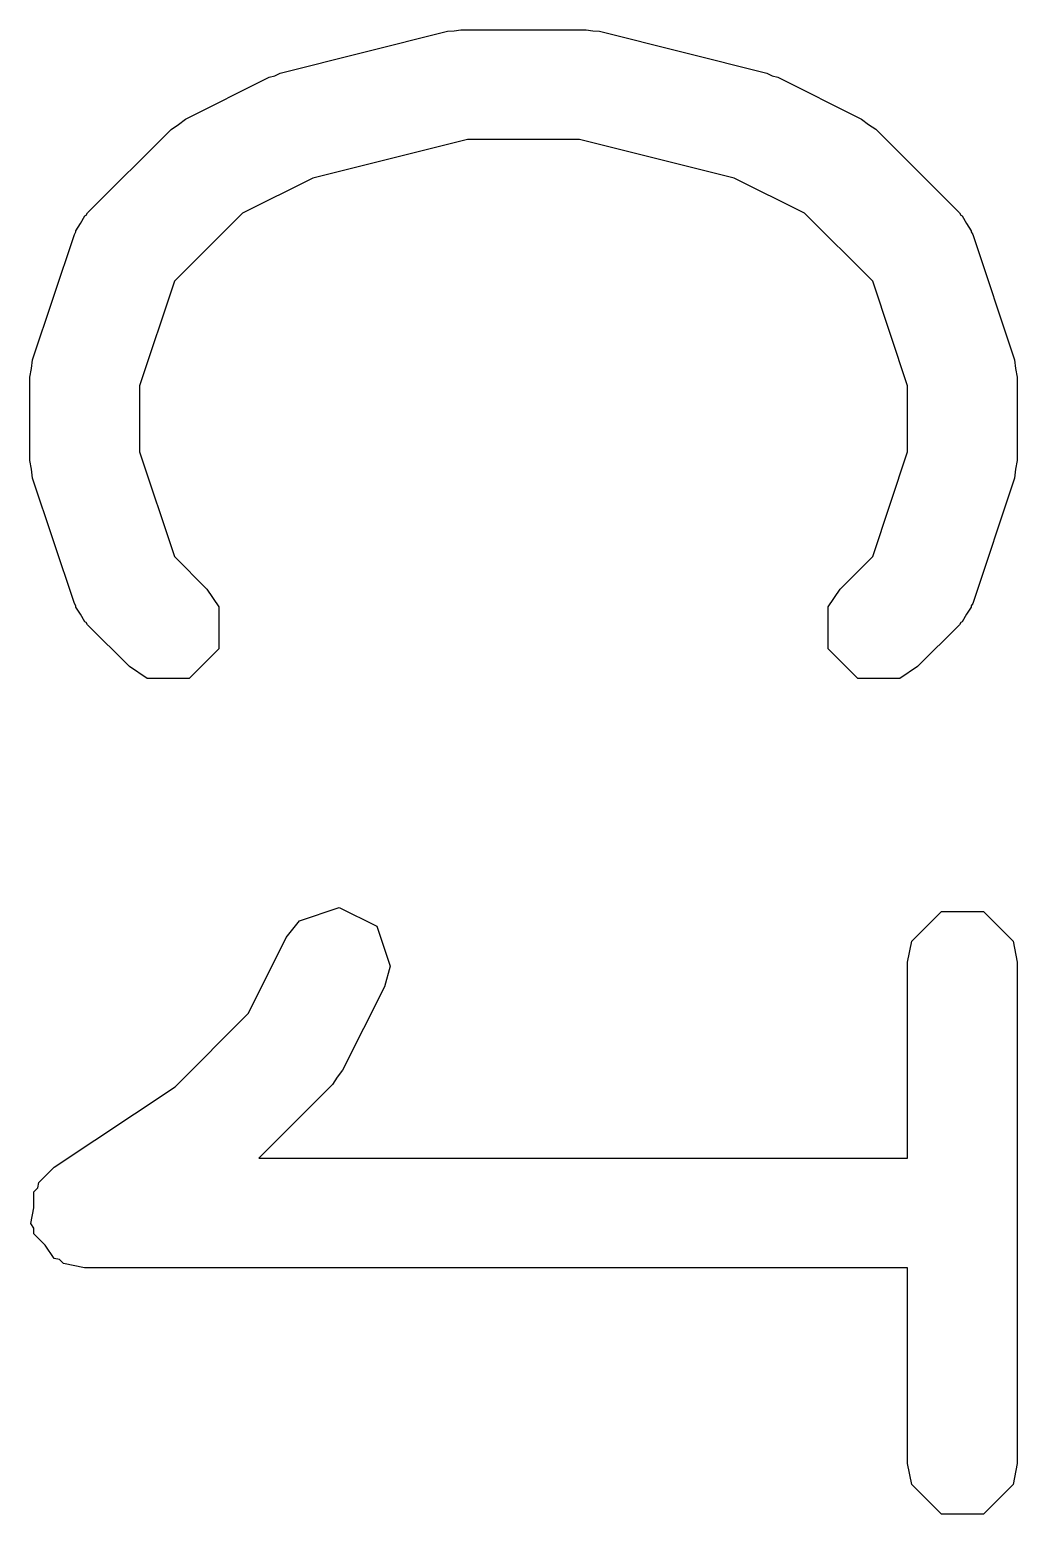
# Model space of a CAD drawing. Header units: inches. Extents: x 0.38 to 5.39, y 0.12 to 3.22.
# Drawn here: x 3.2464 to 3.2819, y 1.9083 to 1.9616 of the extents above; entities that cross this region are included whole.
import ezdxf

# ---------------------------------------------------------------- set-up
doc = ezdxf.new("R2010")
doc.units = ezdxf.units.IN
doc.header["$MEASUREMENT"] = 0
doc.layers.add('BLACK', color=250, linetype='CONTINUOUS')

msp = doc.modelspace()

# ---------------------------------------------------------------- linework, layer by layer
at = {"layer": 'BLACK', "linetype": 'CONTINUOUS'}
for p, q in [((3.255435, 1.960015), (3.261434, 1.961515)), ((3.261434, 1.961515), (3.261675, 1.961527)), ((3.261675, 1.961527), (3.261911, 1.961574)), ((3.261911, 1.961574), (3.266411, 1.961574)), ((3.266411, 1.961574), (3.266648, 1.961527)), ((3.266648, 1.961527), (3.266888, 1.961515)), ((3.266888, 1.961515), (3.272888, 1.960015)), ((3.252032, 1.958366), (3.255032, 1.959866)), ((3.255032, 1.959866), (3.25524, 1.959923)), ((3.25524, 1.959923), (3.255435, 1.960015)), ((3.272888, 1.960015), (3.273083, 1.959923)), ((3.273083, 1.959923), (3.273291, 1.959866)), ((3.273291, 1.959866), (3.27629, 1.958366)), ((3.251521, 1.957997), (3.251783, 1.958173)), ((3.251783, 1.958173), (3.252032, 1.958366)), ((3.27629, 1.958366), (3.276539, 1.958173)), ((3.276539, 1.958173), (3.276802, 1.957998)), ((3.248521, 1.954998), (3.251521, 1.957997)), ((3.262154, 1.957637), (3.256599, 1.956248)), ((3.266169, 1.957637), (3.262154, 1.957637)), ((3.271723, 1.956248), (3.266169, 1.957637)), ((3.276802, 1.957998), (3.279801, 1.954998)), ((3.256599, 1.956248), (3.254079, 1.954988)), ((3.274244, 1.954988), (3.271723, 1.956248)), ((3.24827, 1.954621), (3.248426, 1.954896)), ((3.248426, 1.954896), (3.248466, 1.954916)), ((3.248466, 1.954916), (3.248521, 1.954998)), ((3.254079, 1.954988), (3.251634, 1.952543)), ((3.276689, 1.952543), (3.274244, 1.954988)), ((3.279801, 1.954998), (3.279856, 1.954916)), ((3.279856, 1.954916), (3.279897, 1.954896)), ((3.279897, 1.954896), (3.280053, 1.954621)), ((3.248094, 1.954359), (3.24827, 1.954621)), ((3.248094, 1.954314), (3.248094, 1.954359)), ((3.280053, 1.954621), (3.280228, 1.954359)), ((3.280228, 1.954359), (3.280228, 1.954314)), ((3.246546, 1.949729), (3.248046, 1.954228)), ((3.248046, 1.954228), (3.248094, 1.954314)), ((3.280228, 1.954314), (3.280277, 1.954228)), ((3.280277, 1.954228), (3.281777, 1.949729)), ((3.251634, 1.952543), (3.250382, 1.948787)), ((3.277941, 1.948787), (3.276689, 1.952543)), ((3.246506, 1.949416), (3.246546, 1.949729)), ((3.281777, 1.949729), (3.281816, 1.949416)), ((3.246445, 1.949106), (3.246506, 1.949416)), ((3.246445, 1.946107), (3.246445, 1.949106)), ((3.281816, 1.949416), (3.281878, 1.949106)), ((3.281878, 1.949106), (3.281878, 1.946107)), ((3.250382, 1.948787), (3.250382, 1.946426)), ((3.277941, 1.946426), (3.277941, 1.948787)), ((3.250382, 1.946426), (3.251634, 1.942671)), ((3.276689, 1.942671), (3.277941, 1.946426)), ((3.246506, 1.945797), (3.246445, 1.946107)), ((3.281878, 1.946107), (3.281816, 1.945797)), ((3.246546, 1.945484), (3.246506, 1.945797)), ((3.248046, 1.940985), (3.246546, 1.945484)), ((3.281777, 1.945484), (3.280277, 1.940985)), ((3.281816, 1.945797), (3.281777, 1.945484)), ((3.251634, 1.942671), (3.252805, 1.9415)), ((3.275518, 1.9415), (3.276689, 1.942671)), ((3.252805, 1.9415), (3.253231, 1.940861)), ((3.275091, 1.940861), (3.275518, 1.9415)), ((3.248094, 1.940899), (3.248046, 1.940985)), ((3.248094, 1.940854), (3.248094, 1.940899)), ((3.24827, 1.940592), (3.248094, 1.940854)), ((3.248426, 1.940318), (3.24827, 1.940592)), ((3.253231, 1.940861), (3.253231, 1.939354)), ((3.275091, 1.939354), (3.275091, 1.940861)), ((3.280053, 1.940592), (3.279897, 1.940318)), ((3.280228, 1.940854), (3.280053, 1.940592)), ((3.280277, 1.940985), (3.280228, 1.940899)), ((3.280228, 1.940899), (3.280228, 1.940854)), ((3.248466, 1.940298), (3.248426, 1.940318)), ((3.248521, 1.940216), (3.248466, 1.940298)), ((3.250021, 1.938716), (3.248521, 1.940216)), ((3.279801, 1.940216), (3.278302, 1.938716)), ((3.279856, 1.940297), (3.279801, 1.940216)), ((3.279897, 1.940318), (3.279856, 1.940297)), ((3.253231, 1.939354), (3.252166, 1.938289)), ((3.276156, 1.938289), (3.275091, 1.939354)), ((3.250659, 1.938289), (3.250021, 1.938716)), ((3.278302, 1.938716), (3.277663, 1.938289)), ((3.252166, 1.938289), (3.250659, 1.938289)), ((3.277663, 1.938289), (3.276156, 1.938289)), ((3.256122, 1.929596), (3.257552, 1.930073)), ((3.257552, 1.930073), (3.258899, 1.929399)), ((3.278091, 1.928862), (3.279156, 1.929928)), ((3.279156, 1.929928), (3.280663, 1.929928)), ((3.280663, 1.929928), (3.281728, 1.928862)), ((3.255651, 1.928989), (3.256122, 1.929596)), ((3.258899, 1.929399), (3.259376, 1.92797)), ((3.254294, 1.926276), (3.255651, 1.928989)), ((3.277941, 1.928109), (3.278091, 1.928862)), ((3.281728, 1.928862), (3.281878, 1.928109)), ((3.259376, 1.92797), (3.259173, 1.927229)), ((3.277941, 1.921079), (3.277941, 1.928109)), ((3.281878, 1.928109), (3.281878, 1.910111)), ((3.259173, 1.927229), (3.257673, 1.924229)), ((3.251658, 1.92364), (3.254294, 1.926276)), ((3.25748, 1.92398), (3.257304, 1.923718)), ((3.257673, 1.924229), (3.25748, 1.92398)), ((3.247321, 1.920748), (3.251658, 1.92364)), ((3.257304, 1.923718), (3.254665, 1.921079)), ((3.254665, 1.921079), (3.277941, 1.921079)), ((3.246778, 1.920206), (3.247321, 1.920748)), ((3.246595, 1.919864), (3.246738, 1.920007)), ((3.246595, 1.91929), (3.246595, 1.919864)), ((3.246738, 1.920007), (3.246778, 1.920206)), ((3.246482, 1.918728), (3.246595, 1.91929)), ((3.246595, 1.91856), (3.246482, 1.918728)), ((3.246595, 1.918357), (3.246595, 1.91856)), ((3.247, 1.917952), (3.246595, 1.918357)), ((3.247318, 1.917475), (3.247, 1.917952)), ((3.247517, 1.917435), (3.247318, 1.917475)), ((3.24766, 1.917292), (3.247517, 1.917435)), ((3.248413, 1.917142), (3.24766, 1.917292)), ((3.277941, 1.917142), (3.248413, 1.917142)), ((3.277941, 1.910111), (3.277941, 1.917142)), ((3.278091, 1.909358), (3.277941, 1.910111)), ((3.281878, 1.910111), (3.281728, 1.909358)), ((3.279156, 1.908293), (3.278091, 1.909358)), ((3.281728, 1.909358), (3.280663, 1.908293)), ((3.280663, 1.908293), (3.279156, 1.908293))]:
    msp.add_line(p, q, dxfattribs=at)

doc.saveas('drawing.dxf')
